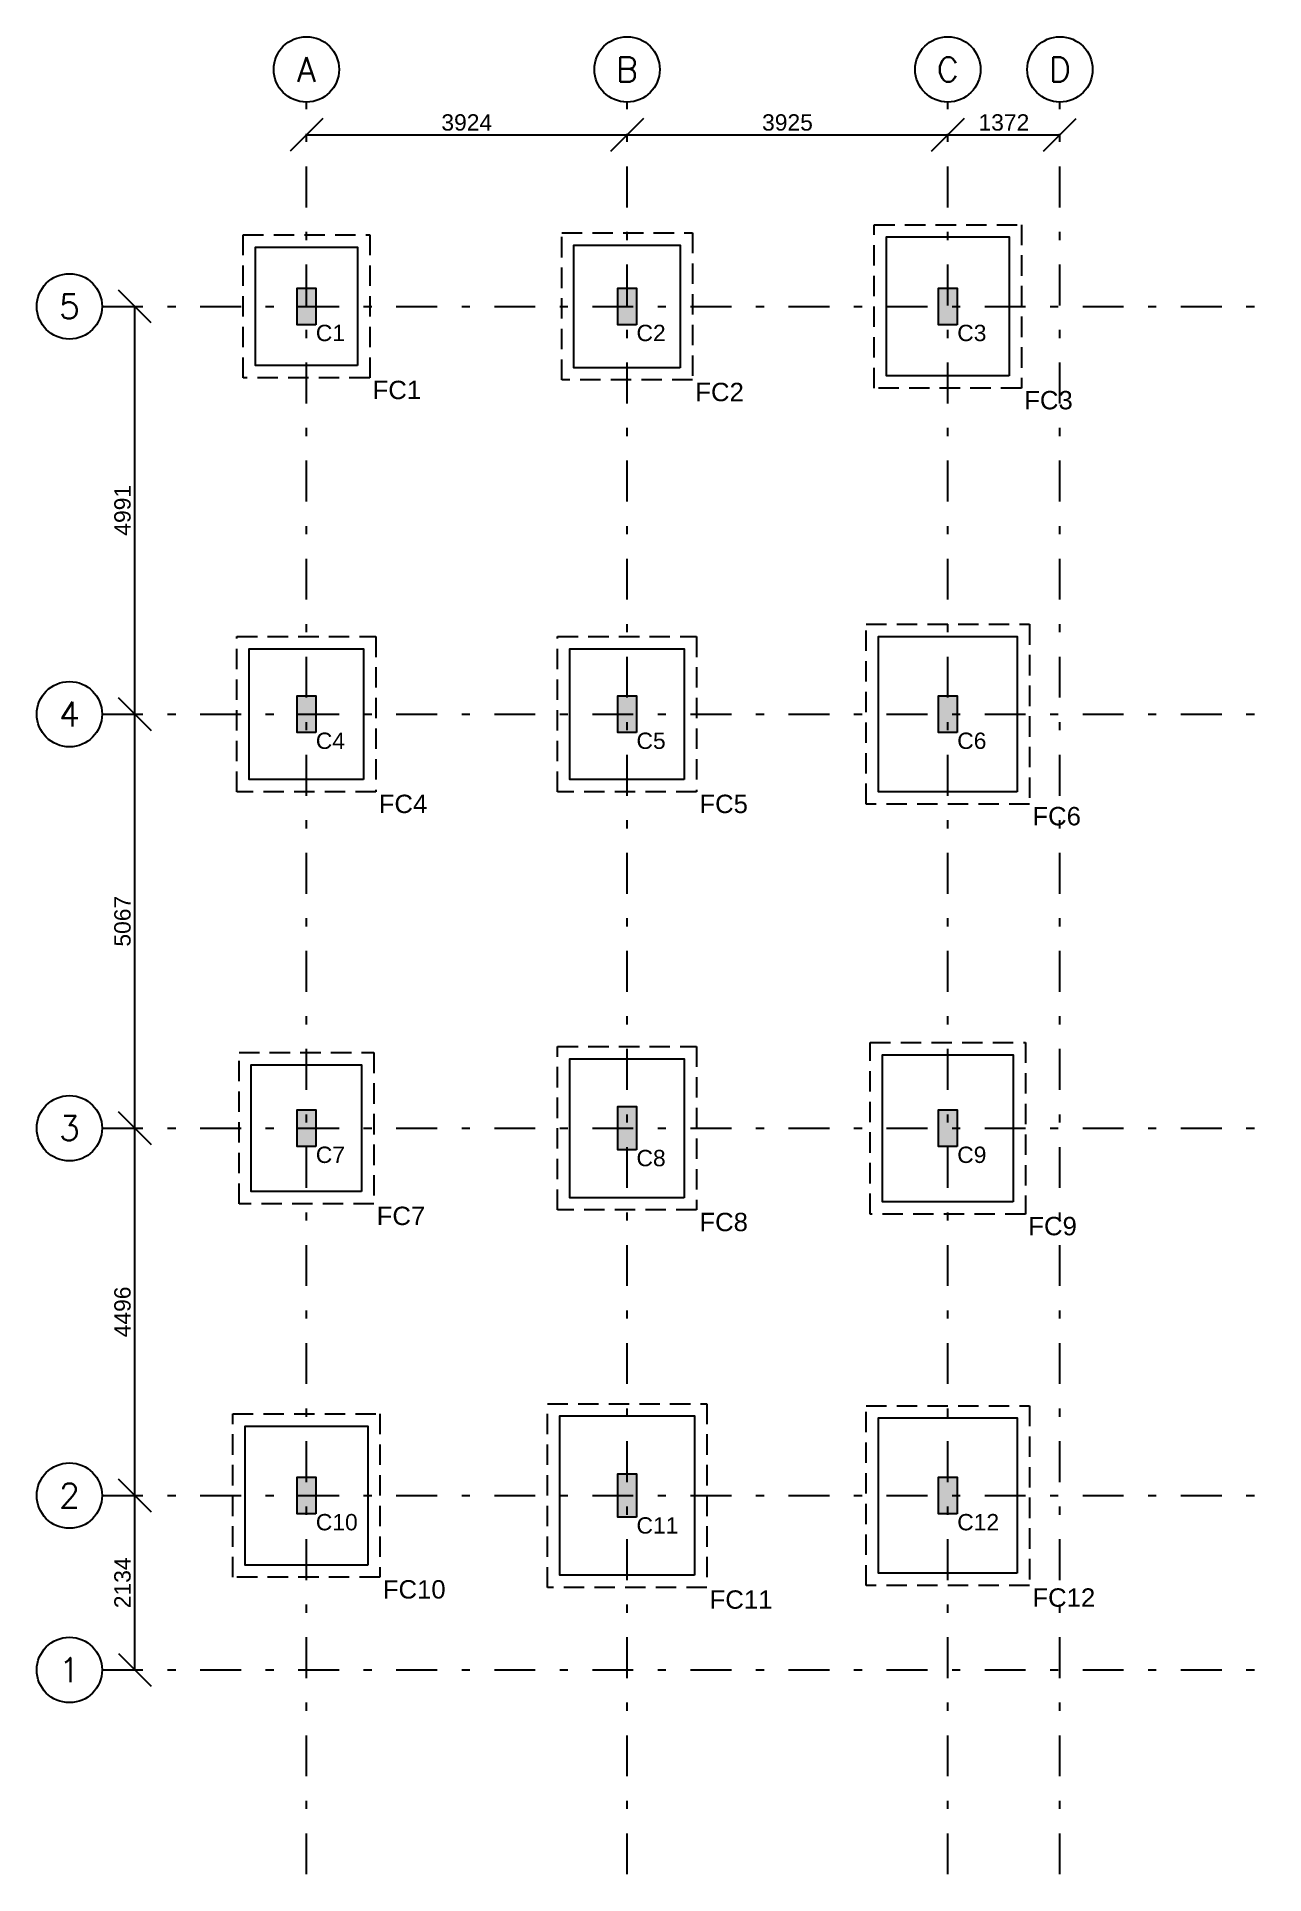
# Model space of a CAD drawing. Header units: inches. Extents: x -3300 to 11721, y -19188 to 3300.
import ezdxf
from ezdxf.enums import TextEntityAlignment as Align

# ---------------------------------------------------------------- set-up
doc = ezdxf.new("R2010")
doc.units = ezdxf.units.IN
doc.header["$LTSCALE"] = 1000
doc.header["$MEASUREMENT"] = 0
doc.linetypes.add('SCCenter', pattern=[1.2, 0.5, -0.3, 0.1, -0.3])
doc.linetypes.add('SCHidden', pattern=[0.375, 0.25, -0.125])
for name, color, linetype in [('Column', 2, 'Continuous'), ('Column Nos', 7, 'Continuous'), ('Footing', 4, 'Continuous'), ('Footing Nos', 4, 'Continuous'), ('Grid Line', 8, 'Continuous'), ('Label', 4, 'Continuous'), ('PCC', 5, 'Continuous')]:
    doc.layers.add(name, color=color, linetype=linetype)
doc.styles.add('SC-BBS1', font='SansSerif')
doc.styles.add('SC-BBS2', font='SansSerif')
doc.styles.get("Standard").update_dxf_attribs({"font": 'txt.shx'})
doc.dimstyles.new('SCGridlineDim', dxfattribs={"dimtxt": 200, "dimasz": 0.18, "dimexe": 75, "dimexo": 75, "dimgap": 50, "dimtad": 1, "dimtoh": 1, "dimdec": 0, "dimzin": 0, "dimdsep": 46, "dimtxsty": 'SC-BBS2', "dimtsz": 200, "dimcen": 0.09, "dimclrd": 8, "dimclre": 8, "dimclrt": 31, "dimadec": 0, "dimazin": 0, "dimtfac": 1, "dimtdec": 0, "dimtix": 1, "dimtofl": 0, "dimtmove": 0, "dimatfit": 3, "dimfxl": 1, "dimtolj": 1, "dimtzin": 0, "dimarcsym": 0})

# ---------------------------------------------------------------- blocks, each defined once
blk = doc.blocks.new('*D0')
at = {"color": 8, "linetype": 'ByBlock', "lineweight": -2}
for p, q in [((-1900, -14754), (-2300, -14354)), ((-2100, -14554), (-2100, -14554)), ((-2100, -16688), (-2100, -14554)), ((-2300, -16488), (-1900, -16888)), ((-2100, -16688), (-2100, -16688))]:
    blk.add_line(p, q, dxfattribs=at)
at = {"layer": 'Defpoints', "color": 8}
for p in [(-2100, -14554), (-2100, -16688), (-2100, -16688)]:
    blk.add_point(p, dxfattribs=at)
at = {"color": 31, "insert": (-2250, -15621), "char_height": 200, "attachment_point": 5, "rotation": 90, "style": 'SC-BBS2'}
blk.add_mtext('\\A1;2134', dxfattribs=at)
blk = doc.blocks.new('*D1')
at = {"color": 8, "linetype": 'ByBlock', "lineweight": -2}
for p, q in [((-1900, -10258), (-2300, -9858)), ((-2100, -10058), (-2100, -10058)), ((-2100, -14554), (-2100, -10058)), ((-2300, -14354), (-1900, -14754)), ((-2100, -14554), (-2100, -14554))]:
    blk.add_line(p, q, dxfattribs=at)
at = {"layer": 'Defpoints', "color": 8}
for p in [(-2100, -10058), (-2100, -14554), (-2100, -14554)]:
    blk.add_point(p, dxfattribs=at)
at = {"color": 31, "insert": (-2250, -12306), "char_height": 200, "attachment_point": 5, "rotation": 90, "style": 'SC-BBS2'}
blk.add_mtext('\\A1;4496', dxfattribs=at)
blk = doc.blocks.new('*D2')
at = {"color": 8, "linetype": 'ByBlock', "lineweight": -2}
for p, q in [((-1900, -5191), (-2300, -4791)), ((-2100, -4991), (-2100, -4991)), ((-2100, -10058), (-2100, -4991)), ((-2300, -9858), (-1900, -10258)), ((-2100, -10058), (-2100, -10058))]:
    blk.add_line(p, q, dxfattribs=at)
at = {"layer": 'Defpoints', "color": 8}
for p in [(-2100, -4991), (-2100, -10058), (-2100, -10058)]:
    blk.add_point(p, dxfattribs=at)
at = {"color": 31, "insert": (-2250, -7524.5), "char_height": 200, "attachment_point": 5, "rotation": 90, "style": 'SC-BBS2'}
blk.add_mtext('\\A1;5067', dxfattribs=at)
blk = doc.blocks.new('*D3')
at = {"color": 8, "linetype": 'ByBlock', "lineweight": -2}
for p, q in [((-1900, -200), (-2300, 200)), ((-2100, 0), (-2100, 0)), ((-2100, -4991), (-2100, 0)), ((-2300, -4791), (-1900, -5191)), ((-2100, -4991), (-2100, -4991))]:
    blk.add_line(p, q, dxfattribs=at)
at = {"layer": 'Defpoints', "color": 8}
for p in [(-2100, 0), (-2100, -4991), (-2100, -4991)]:
    blk.add_point(p, dxfattribs=at)
at = {"color": 31, "insert": (-2250, -2495.5), "char_height": 200, "attachment_point": 5, "rotation": 90, "style": 'SC-BBS2'}
blk.add_mtext('\\A1;4991', dxfattribs=at)
blk = doc.blocks.new('*D4')
at = {"color": 8, "linetype": 'ByBlock', "lineweight": -2}
for p, q in [((200, 2300), (-200, 1900)), ((3724, 1900), (4124, 2300)), ((0, 2100), (0, 2100)), ((0, 2100), (3924, 2100)), ((3924, 2100), (3924, 2100))]:
    blk.add_line(p, q, dxfattribs=at)
at = {"layer": 'Defpoints', "color": 8}
for p in [(0, 2100), (0, 2100), (3924, 2100)]:
    blk.add_point(p, dxfattribs=at)
at = {"color": 31, "insert": (1962, 2250), "char_height": 200, "attachment_point": 5, "style": 'SC-BBS2'}
blk.add_mtext('\\A1;3924', dxfattribs=at)
blk = doc.blocks.new('*D5')
at = {"color": 8, "linetype": 'ByBlock', "lineweight": -2}
for p, q in [((4124, 2300), (3724, 1900)), ((7649, 1900), (8049, 2300)), ((3924, 2100), (7849, 2100)), ((3999, 2100), (3999, 2100)), ((7849, 2100), (7849, 2100))]:
    blk.add_line(p, q, dxfattribs=at)
at = {"layer": 'Defpoints', "color": 8}
for p in [(3924, 2100), (3924, 2100), (7849, 2100)]:
    blk.add_point(p, dxfattribs=at)
at = {"color": 31, "insert": (5886.5, 2250), "char_height": 200, "attachment_point": 5, "style": 'SC-BBS2'}
blk.add_mtext('\\A1;3925', dxfattribs=at)
blk = doc.blocks.new('*D6')
at = {"color": 8, "linetype": 'ByBlock', "lineweight": -2}
for p, q in [((8049, 2300), (7649, 1900)), ((9021, 1900), (9421, 2300)), ((7849, 2100), (7849, 2100)), ((7849, 2100), (9221, 2100)), ((9221, 2100), (9221, 2100))]:
    blk.add_line(p, q, dxfattribs=at)
at = {"layer": 'Defpoints', "color": 8}
for p in [(7849, 2100), (7849, 2100), (9221, 2100)]:
    blk.add_point(p, dxfattribs=at)
at = {"color": 31, "insert": (8535, 2250), "char_height": 200, "attachment_point": 5, "style": 'SC-BBS2'}
blk.add_mtext('\\A1;1372', dxfattribs=at)

msp = doc.modelspace()

# ---------------------------------------------------------------- hatches: boundary and pattern name
at = {"layer": 'Column'}
for points in [[(115, -225), (-115, -225), (-115, 225), (115, 225)], [(4039, -225), (3809, -225), (3809, 225), (4039, 225)], [(7964, -225), (7734, -225), (7734, 225), (7964, 225)], [(115, -5216), (-115, -5216), (-115, -4766), (115, -4766)], [(4039, -5216), (3809, -5216), (3809, -4766), (4039, -4766)], [(7964, -5216), (7734, -5216), (7734, -4766), (7964, -4766)], [(115, -10283), (-115, -10283), (-115, -9833), (115, -9833)], [(4039, -10323), (3809, -10323), (3809, -9793), (4039, -9793)], [(7964, -10283), (7734, -10283), (7734, -9833), (7964, -9833)], [(115, -14779), (-115, -14779), (-115, -14329), (115, -14329)], [(4039, -14819), (3809, -14819), (3809, -14289), (4039, -14289)], [(7964, -14779), (7734, -14779), (7734, -14329), (7964, -14329)]]:
    msp.add_hatch(color=256, dxfattribs=at).paths.add_polyline_path(points, flags=0)

# ---------------------------------------------------------------- linework, layer by layer
for points in [[(115, -225), (-115, -225), (-115, 225), (115, 225)], [(4039, -225), (3809, -225), (3809, 225), (4039, 225)], [(7964, -225), (7734, -225), (7734, 225), (7964, 225)], [(115, -5216), (-115, -5216), (-115, -4766), (115, -4766)], [(4039, -5216), (3809, -5216), (3809, -4766), (4039, -4766)], [(7964, -5216), (7734, -5216), (7734, -4766), (7964, -4766)], [(115, -10283), (-115, -10283), (-115, -9833), (115, -9833)], [(4039, -10323), (3809, -10323), (3809, -9793), (4039, -9793)], [(7964, -10283), (7734, -10283), (7734, -9833), (7964, -9833)], [(115, -14779), (-115, -14779), (-115, -14329), (115, -14329)], [(4039, -14819), (3809, -14819), (3809, -14289), (4039, -14289)], [(7964, -14779), (7734, -14779), (7734, -14329), (7964, -14329)]]:
    msp.add_lwpolyline(points, close=True, dxfattribs=at)
at = {"layer": 'Footing'}
for points in [[(625, -725), (-625, -725), (-625, 725), (625, 725)], [(4574, -750), (3274, -750), (3274, 750), (4574, 750)], [(8599, -850), (7099, -850), (7099, 850), (8599, 850)], [(8699, -5941), (6999, -5941), (6999, -4041), (8699, -4041)], [(700, -5791), (-700, -5791), (-700, -4191), (700, -4191)], [(4624, -5791), (3224, -5791), (3224, -4191), (4624, -4191)], [(4624, -10908), (3224, -10908), (3224, -9208), (4624, -9208)], [(8649, -10958), (7049, -10958), (7049, -9158), (8649, -9158)], [(675, -10833), (-675, -10833), (-675, -9283), (675, -9283)], [(750, -15404), (-750, -15404), (-750, -13704), (750, -13704)], [(4749, -15529), (3099, -15529), (3099, -13579), (4749, -13579)], [(8699, -15504), (6999, -15504), (6999, -13604), (8699, -13604)]]:
    msp.add_lwpolyline(points, close=True, dxfattribs=at)
at = {"layer": 'Grid Line', "linetype": 'SCCenter'}
for p, q in [((0, -19188), (0, 2500)), ((3924, -19188), (3924, 2500)), ((7849, -19188), (7849, 2500)), ((9221, -19188), (9221, 2500)), ((-2500, 0), (11721, 0)), ((-2500, -4991), (11721, -4991)), ((-2500, -10058), (11721, -10058)), ((-2500, -14554), (11721, -14554)), ((-2500, -16688), (11721, -16688))]:
    msp.add_line(p, q, dxfattribs=at)
at = {"layer": 'Grid Line'}
for centre in [(0, 2900), (3924, 2900), (7849, 2900), (9221, 2900), (-2900, 0), (-2900, -4991), (-2900, -10058), (-2900, -14554), (-2900, -16688)]:
    msp.add_circle(centre, 400, dxfattribs=at)
at = {"layer": 'PCC', "linetype": 'SCHidden'}
for points in [[(4724, -900), (3124, -900), (3124, 900), (4724, 900)], [(8749, -1000), (6949, -1000), (6949, 1000), (8749, 1000)], [(775, -875), (-775, -875), (-775, 875), (775, 875)], [(850, -5941), (-850, -5941), (-850, -4041), (850, -4041)], [(4774, -5941), (3074, -5941), (3074, -4041), (4774, -4041)], [(8849, -6091), (6849, -6091), (6849, -3891), (8849, -3891)], [(825, -10983), (-825, -10983), (-825, -9133), (825, -9133)], [(4774, -11058), (3074, -11058), (3074, -9058), (4774, -9058)], [(8799, -11108), (6899, -11108), (6899, -9008), (8799, -9008)], [(4899, -15679), (2949, -15679), (2949, -13429), (4899, -13429)], [(8849, -15654), (6849, -15654), (6849, -13454), (8849, -13454)], [(900, -15554), (-900, -15554), (-900, -13554), (900, -13554)]]:
    msp.add_lwpolyline(points, close=True, dxfattribs=at)

# ---------------------------------------------------------------- texts
at = {"layer": 'Column Nos', "style": 'SC-BBS2'}
for s, p in [('C1', (115, -225)), ('C2', (4039, -225)), ('C3', (7964, -225)), ('C4', (115, -5216)), ('C5', (4039, -5216)), ('C6', (7964, -5216)), ('C7', (115, -10283)), ('C8', (4039, -10323)), ('C9', (7964, -10283)), ('C10', (115, -14779)), ('C11', (4039, -14819)), ('C12', (7964, -14779))]:
    msp.add_text(s, height=200, dxfattribs=at).set_placement(p, align=Align.TOP_LEFT)
at = {"layer": 'Footing Nos', "style": 'SC-BBS1'}
for s, p in [('FC1', (810, -910)), ('FC2', (4759, -935)), ('FC3', (8784, -1035)), ('FC4', (885, -5976)), ('FC5', (4809, -5976)), ('FC6', (8884, -6126)), ('FC7', (860, -11018)), ('FC8', (4809, -11093)), ('FC9', (8834, -11143)), ('FC10', (935, -15589)), ('FC11', (4934, -15714)), ('FC12', (8884, -15689))]:
    msp.add_text(s, height=225, dxfattribs=at).set_placement(p, align=Align.TOP_LEFT)
at = {"layer": 'Grid Line'}
for s, p in [('A', (0, 2900)), ('B', (3924, 2900)), ('C', (7849, 2900)), ('D', (9221, 2900)), ('5', (-2900, 0)), ('4', (-2900, -4991)), ('3', (-2900, -10058)), ('2', (-2900, -14554)), ('1', (-2900, -16688))]:
    msp.add_text(s, height=300, dxfattribs=at).set_placement(p, align=Align.MIDDLE)
at = {"layer": 'Label', "style": 'SC-BBS1'}
msp.add_text('%%u', height=325, dxfattribs=at).set_placement((0, -18688), align=Align.MIDDLE_CENTER)

# ---------------------------------------------------------------- dimensions: what is measured, and where the dimension line sits
at = {"layer": 'Grid Line'}
for p1, p2, text, picture, middle in [((0, 2100), (3924, 2100), '3924', '*D4', (1962, 2100)), ((3924, 2100), (7849, 2100), '3925', '*D5', (5886.5, 2100)), ((7849, 2100), (9221, 2100), '1372', '*D6', (8535, 2100)), ((-2100, -4991), (-2100, 0), '4991', '*D3', (-2100, -2495.5)), ((-2100, -10058), (-2100, -4991), '5067', '*D2', (-2100, -7524.5)), ((-2100, -14554), (-2100, -10058), '4496', '*D1', (-2100, -12306)), ((-2100, -16688), (-2100, -14554), '2134', '*D0', (-2100, -15621))]:
    dim = msp.add_aligned_dim(p1=p1, p2=p2, distance=0, text=text, dimstyle='SCGridlineDim', dxfattribs=at)
    dim.commit()
    dim.dimension.update_dxf_attribs({"geometry": picture, "text_midpoint": middle})

doc.saveas('drawing.dxf')
